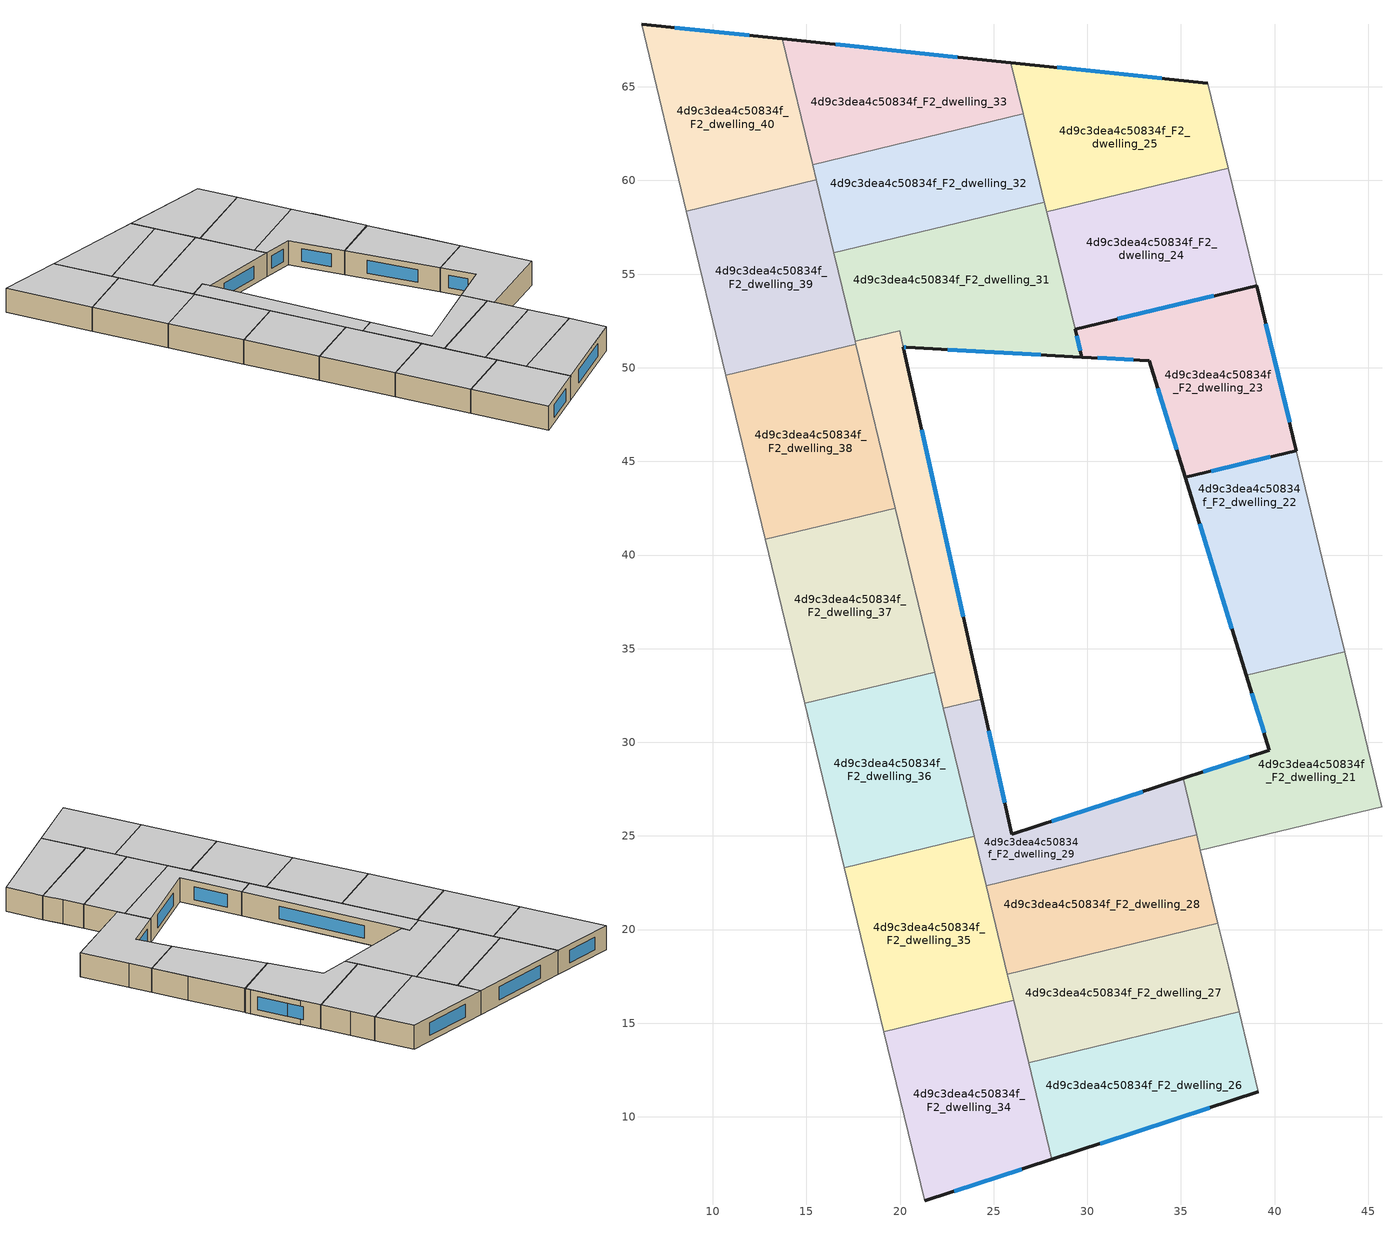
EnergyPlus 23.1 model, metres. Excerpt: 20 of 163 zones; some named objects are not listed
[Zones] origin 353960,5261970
4d9c3dea4c50834f_F2_dwelling_21
 floor to 4d9c3dea4c50834f_F1_dwelling_21 (EU_floor_Construction): 43.75,34.83 45.73,26.57 36.03,24.23 35.11,28.07 39.72,29.57 38.49,33.57 z6
 wall outside (EU_wall_Construction): 38.49,33.57 39.72,29.57 35.11,28.07 z6:9
 wall to 4d9c3dea4c50834f_F2_dwelling_22 (EU_wall_Construction): 43.75,34.83 38.49,33.57 z6:9
 wall to 4d9c3dea4c50834f_F2_dwelling_13 (EU_wall_Construction): 45.73,26.57 44.39,32.14 z6:9
 wall to 4d9c3dea4c50834f_F2_dwelling_20 (EU_wall_Construction): 36.03,24.23 45.73,26.57 z6:9
 wall to 4d9c3dea4c50834f_F2_dwelling_29 (EU_wall_Construction): 35.11,28.07 35.84,25.05 z6:9
 wall to 4d9c3dea4c50834f_F2_dwelling_14 (EU_wall_Construction): 44.39,32.14 43.75,34.83 z6:9
 wall to 4d9c3dea4c50834f_F2_dwelling_28 (EU_wall_Construction): 35.84,25.05 36.03,24.23 z6:9
 window (EU_Window_Construction): 38.64,29.22 36.2,28.42 / 38.78,32.63 39.44,30.51 z6.7:8.3
 ceiling to 4d9c3dea4c50834f_F3_dwelling_20 (EU_floor_Construction): 45.73,26.57 43.75,34.83 38.49,33.57 39.72,29.57 35.11,28.07 36.03,24.23 z9
4d9c3dea4c50834f_F2_dwelling_22
 floor to 4d9c3dea4c50834f_F1_dwelling_22 (EU_floor_Construction): 41.16,45.58 43.75,34.83 38.49,33.57 35.22,44.15 z6
 wall outside (EU_wall_Construction): 41.16,45.58 35.22,44.15 38.49,33.57 z6:9
 wall to 4d9c3dea4c50834f_F2_dwelling_14 (EU_wall_Construction): 43.75,34.83 42.74,39 z6:9
 wall to 4d9c3dea4c50834f_F2_dwelling_15 (EU_wall_Construction): 42.74,39 41.16,45.58 z6:9
 window (EU_Window_Construction): 35.99,41.66 37.72,36.05 / 39.77,45.24 36.62,44.48 z6.7:8.3
 ceiling to 4d9c3dea4c50834f_F3_dwelling_21 (EU_floor_Construction): 43.75,34.83 41.16,45.58 35.22,44.15 38.49,33.57 z9
4d9c3dea4c50834f_F2_dwelling_23
 floor to 4d9c3dea4c50834f_F1_dwelling_23 (EU_floor_Construction): 39.04,54.39 41.14,45.67 39.61,52.03 41.16,45.58 35.22,44.15 33.3,50.37 29.7,50.57 29.34,52.06 z6
 wall outside (EU_wall_Construction): 41.14,45.67 39.04,54.39 29.34,52.06 29.7,50.57 33.3,50.37 35.22,44.15 41.16,45.58 39.61,52.03 z6:9
 wall to 4d9c3dea4c50834f_F2_dwelling_15 (EU_wall_Construction): 41.14,45.67 41,46.26 z6:9
 wall to 4d9c3dea4c50834f_F2_dwelling_18 (EU_wall_Construction): 41,46.26 39.61,52.03 z6:9
 window (EU_Window_Construction): 36.62,44.48 39.77,45.24 / 40.8,47.09 39.97,50.52 / 40.64,47.72 39.53,52.34 / 36.76,53.84 31.62,52.61 / 29.42,51.71 29.61,50.92 / 30.54,50.52 32.46,50.42 / 33.75,48.91 34.77,45.61 z6.7:8.3
 ceiling to 4d9c3dea4c50834f_F3_dwelling_22 (EU_floor_Construction): 41.14,45.67 39.04,54.39 29.34,52.06 29.7,50.57 33.3,50.37 35.19,44.25 z9
 ceiling to 4d9c3dea4c50834f_F3_dwelling_21 (EU_floor_Construction): 41.16,45.58 41.14,45.67 35.19,44.25 35.22,44.15 z9
4d9c3dea4c50834f_F2_dwelling_24
 floor to 4d9c3dea4c50834f_F1_dwelling_24 (EU_floor_Construction): 37.53,60.65 39.04,54.39 29.34,52.06 27.83,58.32 z6
 wall outside (EU_wall_Construction): 29.34,52.06 39.04,54.39 z6:9
 wall to 4d9c3dea4c50834f_F2_dwelling_25 (EU_wall_Construction): 37.53,60.65 27.83,58.32 z6:9
 wall to 4d9c3dea4c50834f_F2_dwelling_17 (EU_wall_Construction): 39.04,54.39 38.22,57.8 z6:9
 wall to 4d9c3dea4c50834f_F2_dwelling_31 (EU_wall_Construction): 27.83,58.32 29.34,52.06 z6:9
 wall to 4d9c3dea4c50834f_F2_dwelling_18 (EU_wall_Construction): 38.22,57.8 37.53,60.65 z6:9
 window (EU_Window_Construction): 31.62,52.61 36.76,53.84 z6.7:8.3
 ceiling to 4d9c3dea4c50834f_F3_dwelling_23 (EU_floor_Construction): 39.04,54.39 37.53,60.65 27.83,58.32 29.34,52.06 z9
4d9c3dea4c50834f_F2_dwelling_25
 floor to 4d9c3dea4c50834f_F1_dwelling_25 (EU_floor_Construction): 36.44,65.2 37.53,60.65 27.83,58.32 25.92,66.29 z6
 wall outside (EU_wall_Construction): 36.44,65.2 25.92,66.29 z6:9
 wall to 4d9c3dea4c50834f_F2_dwelling_18 (EU_wall_Construction): 37.53,60.65 36.44,65.2 z6:9
 wall to 4d9c3dea4c50834f_F2_dwelling_32 (EU_wall_Construction): 26.57,63.56 27.71,58.83 z6:9
 wall to 4d9c3dea4c50834f_F2_dwelling_33 (EU_wall_Construction): 25.92,66.29 26.57,63.56 z6:9
 wall to 4d9c3dea4c50834f_F2_dwelling_31 (EU_wall_Construction): 27.71,58.83 27.83,58.32 z6:9
 window (EU_Window_Construction): 33.97,65.46 28.39,66.04 z6.7:8.3
 ceiling to 4d9c3dea4c50834f_F3_dwelling_24 (EU_floor_Construction): 37.53,60.65 36.44,65.2 25.92,66.29 27.83,58.32 z9
4d9c3dea4c50834f_F2_dwelling_26
 floor to 4d9c3dea4c50834f_F1_dwelling_26 (EU_floor_Construction): 38.11,15.61 39.14,11.33 28.11,7.73 26.86,12.9 z6
 wall outside (EU_wall_Construction): 28.11,7.73 39.14,11.33 z6:9
 wall to 4d9c3dea4c50834f_F2_dwelling_27 (EU_wall_Construction): 38.11,15.61 26.86,12.9 z6:9
 wall to 4d9c3dea4c50834f_F2_dwelling_19 (EU_wall_Construction): 39.14,11.33 38.11,15.61 z6:9
 wall to 4d9c3dea4c50834f_F2_dwelling_34 (EU_wall_Construction): 26.86,12.9 28.11,7.73 z6:9
 window (EU_Window_Construction): 30.7,8.57 36.55,10.48 z6.7:8.3
 ceiling to 4d9c3dea4c50834f_F3_dwelling_25 (EU_floor_Construction): 39.14,11.33 38.11,15.61 26.86,12.9 28.11,7.73 z9
4d9c3dea4c50834f_F2_dwelling_27
 floor to 4d9c3dea4c50834f_F1_dwelling_27 (EU_floor_Construction): 36.97,20.33 38.11,15.61 26.86,12.9 25.72,17.62 z6
 wall to 4d9c3dea4c50834f_F2_dwelling_28 (EU_wall_Construction): 36.97,20.33 25.72,17.62 z6:9
 wall to 4d9c3dea4c50834f_F2_dwelling_35 (EU_wall_Construction): 25.72,17.62 26.06,16.22 z6:9
 wall to 4d9c3dea4c50834f_F2_dwelling_19 (EU_wall_Construction): 38.11,15.61 37.54,17.97 z6:9
 wall to 4d9c3dea4c50834f_F2_dwelling_34 (EU_wall_Construction): 26.06,16.22 26.86,12.9 z6:9
 wall to 4d9c3dea4c50834f_F2_dwelling_20 (EU_wall_Construction): 37.54,17.97 36.97,20.33 z6:9
 ceiling to 4d9c3dea4c50834f_F3_dwelling_26 (EU_floor_Construction): 38.11,15.61 36.97,20.33 25.72,17.62 26.86,12.9 z9
4d9c3dea4c50834f_F2_dwelling_28
 floor to 4d9c3dea4c50834f_F1_dwelling_28 (EU_floor_Construction): 35.84,25.05 36.97,20.33 25.72,17.62 24.59,22.35 z6
 wall to 4d9c3dea4c50834f_F2_dwelling_29 (EU_wall_Construction): 35.84,25.05 24.59,22.35 z6:9
 wall to 4d9c3dea4c50834f_F2_dwelling_20 (EU_wall_Construction): 36.97,20.33 36.03,24.23 z6:9
 wall to 4d9c3dea4c50834f_F2_dwelling_35 (EU_wall_Construction): 24.59,22.35 25.72,17.62 z6:9
 ceiling to 4d9c3dea4c50834f_F3_dwelling_27 (EU_floor_Construction): 36.97,20.33 35.84,25.05 24.59,22.35 25.72,17.62 z9
4d9c3dea4c50834f_F2_dwelling_29
 floor to 4d9c3dea4c50834f_F1_dwelling_29 (EU_floor_Construction): 35.11,28.07 35.84,25.05 24.59,22.35 22.31,31.81 24.35,32.3 25.96,25.09 z6
 wall outside (EU_wall_Construction): 35.11,28.07 25.96,25.09 24.35,32.3 z6:9
 wall to 4d9c3dea4c50834f_F2_dwelling_30 (EU_wall_Construction): 24.35,32.3 22.31,31.81 z6:9
 wall to 4d9c3dea4c50834f_F2_dwelling_36 (EU_wall_Construction): 22.31,31.81 23.96,24.98 z6:9
 wall to 4d9c3dea4c50834f_F2_dwelling_35 (EU_wall_Construction): 23.96,24.98 24.59,22.35 z6:9
 window (EU_Window_Construction): 25.58,26.78 24.73,30.61 / 32.96,27.37 28.11,25.79 z6.7:8.3
 ceiling to 4d9c3dea4c50834f_F3_dwelling_28 (EU_floor_Construction): 35.84,25.05 35.11,28.07 25.96,25.09 24.35,32.3 22.31,31.81 24.59,22.35 z9
4d9c3dea4c50834f_F2_dwelling_30
 floor to 4d9c3dea4c50834f_F1_dwelling_30 (EU_floor_Construction): 19.98,51.98 24.35,32.3 22.31,31.81 17.6,51.41 18.15,51.54 18.19,51.55 z6
 wall outside (EU_wall_Construction): 24.35,32.3 20.18,51.09 z6:9
 wall to 4d9c3dea4c50834f_F2_dwelling_31 (EU_wall_Construction): 20.18,51.1 19.98,51.98 18.19,51.55 18.15,51.54 17.6,51.41 z6:9
 wall to 4d9c3dea4c50834f_F2_dwelling_38 (EU_wall_Construction): 17.63,51.27 19.74,42.5 z6:9
 wall to 4d9c3dea4c50834f_F2_dwelling_37 (EU_wall_Construction): 19.74,42.5 21.85,33.74 z6:9
 wall to 4d9c3dea4c50834f_F2_dwelling_39 (EU_wall_Construction): 17.6,51.41 17.63,51.27 z6:9
 wall to 4d9c3dea4c50834f_F2_dwelling_36 (EU_wall_Construction): 21.85,33.74 22.31,31.81 z6:9
 window (EU_Window_Construction): 23.37,36.72 21.16,46.68 z6.7:8.3
 ceiling to 4d9c3dea4c50834f_F3_dwelling_29 (EU_floor_Construction): 24.35,32.3 19.98,51.98 18.19,51.55 18.15,51.54 17.6,51.41 22.31,31.81 z9
4d9c3dea4c50834f_F2_dwelling_31
 floor to 4d9c3dea4c50834f_F1_dwelling_31 (EU_floor_Construction): 27.71,58.83 29.7,50.57 20.33,51.09 20.18,51.1 19.98,51.98 17.6,51.41 16.46,56.13 z6
 wall outside (EU_wall_Construction): 20.18,51.1 20.33,51.09 29.7,50.57 29.34,52.06 z6:9
 wall to 4d9c3dea4c50834f_F2_dwelling_32 (EU_wall_Construction): 27.71,58.83 16.46,56.13 z6:9
 wall to 4d9c3dea4c50834f_F2_dwelling_39 (EU_wall_Construction): 16.46,56.13 17.6,51.41 z6:9
 window (EU_Window_Construction): 22.53,50.97 27.5,50.69 / 20.21,51.1 20.3,51.09 / 29.61,50.92 29.42,51.71 z6.7:8.3
 ceiling to 4d9c3dea4c50834f_F3_dwelling_30 (EU_floor_Construction): 29.7,50.57 27.71,58.83 16.46,56.13 17.6,51.41 19.98,51.98 20.18,51.1 20.33,51.09 z9
4d9c3dea4c50834f_F2_dwelling_32
 floor to 4d9c3dea4c50834f_F1_dwelling_32 (EU_floor_Construction): 26.57,63.56 27.71,58.83 16.46,56.13 15.33,60.85 z6
 wall to 4d9c3dea4c50834f_F2_dwelling_33 (EU_wall_Construction): 26.57,63.56 15.33,60.85 z6:9
 wall to 4d9c3dea4c50834f_F2_dwelling_40 (EU_wall_Construction): 15.33,60.85 15.52,60.03 z6:9
 wall to 4d9c3dea4c50834f_F2_dwelling_39 (EU_wall_Construction): 15.52,60.03 16.46,56.13 z6:9
 ceiling to 4d9c3dea4c50834f_F3_dwelling_31 (EU_floor_Construction): 27.71,58.83 26.57,63.56 15.33,60.85 16.46,56.13 z9
4d9c3dea4c50834f_F2_dwelling_33
 floor to 4d9c3dea4c50834f_F1_dwelling_33 (EU_floor_Construction): 25.92,66.29 26.57,63.56 15.33,60.85 13.71,67.57 z6
 wall outside (EU_wall_Construction): 25.92,66.29 13.71,67.57 z6:9
 wall to 4d9c3dea4c50834f_F2_dwelling_40 (EU_wall_Construction): 13.71,67.57 15.32,60.85 z6:9
 window (EU_Window_Construction): 23.05,66.59 16.58,67.27 z6.7:8.3
 ceiling to 4d9c3dea4c50834f_F3_dwelling_32 (EU_floor_Construction): 26.57,63.56 25.92,66.29 13.71,67.57 15.33,60.85 z9
4d9c3dea4c50834f_F2_dwelling_34
 floor to 4d9c3dea4c50834f_F1_dwelling_34 (EU_floor_Construction): 26.06,16.22 28.11,7.73 21.31,5.51 19.13,14.55 z6
 wall outside (EU_wall_Construction): 21.31,5.51 28.11,7.73 z6:9
 wall adiabatic (EU_wall_Construction): 19.13,14.55 21.31,5.51 z6:9
 wall to 4d9c3dea4c50834f_F2_dwelling_35 (EU_wall_Construction): 26.06,16.22 19.13,14.55 z6:9
 window (EU_Window_Construction): 22.9,6.03 26.51,7.21 z6.7:8.3
 ceiling to 4d9c3dea4c50834f_F3_dwelling_33 (EU_floor_Construction): 28.11,7.73 26.06,16.22 19.13,14.55 21.31,5.51 z9
4d9c3dea4c50834f_F2_dwelling_35
 floor to 4d9c3dea4c50834f_F1_dwelling_35 (EU_floor_Construction): 23.96,24.98 26.06,16.22 19.13,14.55 17.03,23.31 z6
 wall adiabatic (EU_wall_Construction): 17.03,23.31 19.13,14.55 z6:9
 wall to 4d9c3dea4c50834f_F2_dwelling_36 (EU_wall_Construction): 23.96,24.98 17.03,23.31 z6:9
 ceiling to 4d9c3dea4c50834f_F3_dwelling_34 (EU_floor_Construction): 26.06,16.22 23.96,24.98 17.03,23.31 19.13,14.55 z9
4d9c3dea4c50834f_F2_dwelling_36
 floor to 4d9c3dea4c50834f_F1_dwelling_36 (EU_floor_Construction): 21.85,33.74 23.96,24.98 17.03,23.31 14.92,32.07 z6
 wall adiabatic (EU_wall_Construction): 14.92,32.07 17.03,23.31 z6:9
 wall to 4d9c3dea4c50834f_F2_dwelling_37 (EU_wall_Construction): 21.85,33.74 14.92,32.07 z6:9
 ceiling to 4d9c3dea4c50834f_F3_dwelling_35 (EU_floor_Construction): 23.96,24.98 21.85,33.74 14.92,32.07 17.03,23.31 z9
4d9c3dea4c50834f_F2_dwelling_37
 floor to 4d9c3dea4c50834f_F1_dwelling_37 (EU_floor_Construction): 19.74,42.5 21.85,33.74 14.92,32.07 12.81,40.84 z6
 wall adiabatic (EU_wall_Construction): 12.81,40.84 14.92,32.07 z6:9
 wall to 4d9c3dea4c50834f_F2_dwelling_38 (EU_wall_Construction): 19.74,42.5 12.81,40.84 z6:9
 ceiling to 4d9c3dea4c50834f_F3_dwelling_36 (EU_floor_Construction): 21.85,33.74 19.74,42.5 12.81,40.84 14.92,32.07 z9
4d9c3dea4c50834f_F2_dwelling_38
 floor to 4d9c3dea4c50834f_F1_dwelling_38 (EU_floor_Construction): 17.63,51.27 19.74,42.5 12.81,40.84 10.7,49.6 z6
 wall adiabatic (EU_wall_Construction): 10.7,49.6 12.81,40.84 z6:9
 wall to 4d9c3dea4c50834f_F2_dwelling_39 (EU_wall_Construction): 17.63,51.27 10.7,49.6 z6:9
 ceiling to 4d9c3dea4c50834f_F3_dwelling_37 (EU_floor_Construction): 19.74,42.5 17.63,51.27 10.7,49.6 12.81,40.84 z9
4d9c3dea4c50834f_F2_dwelling_39
 floor to 4d9c3dea4c50834f_F1_dwelling_39 (EU_floor_Construction): 15.52,60.03 17.63,51.27 10.7,49.6 8.59,58.36 z6
 wall adiabatic (EU_wall_Construction): 8.59,58.36 10.7,49.6 z6:9
 wall to 4d9c3dea4c50834f_F2_dwelling_40 (EU_wall_Construction): 15.52,60.03 8.59,58.36 z6:9
 ceiling to 4d9c3dea4c50834f_F3_dwelling_38 (EU_floor_Construction): 17.63,51.27 15.52,60.03 8.59,58.36 10.7,49.6 z9
4d9c3dea4c50834f_F2_dwelling_40
 floor to 4d9c3dea4c50834f_F1_dwelling_40 (EU_floor_Construction): 13.71,67.57 15.52,60.03 8.59,58.36 6.19,68.35 z6
 wall outside (EU_wall_Construction): 13.71,67.57 6.19,68.35 z6:9
 wall adiabatic (EU_wall_Construction): 6.19,68.35 8.59,58.36 z6:9
 window (EU_Window_Construction): 11.94,67.75 7.96,68.17 z6.7:8.3
 ceiling to 4d9c3dea4c50834f_F3_dwelling_39 (EU_floor_Construction): 15.52,60.03 13.71,67.57 6.19,68.35 8.59,58.36 z9
[Building]
EU S2 Campaign: North Axis=0; Terrain=City; Solar Distribution=FullExterior
[Site:Location]
Budapest.Ferenc.Liszt.Intl.AP: Latitude=47.437; Longitude=19.256; Time Zone=1; Elevation=185
[SizingPeriod:WeatherFileDays]
AnnualSizingPeriod: Begin Month=1; Begin Day of Month=1; End Month=12; End Day of Month=31; Day of Week for Start Day=Monday; Use Weather File Daylight Saving Period=No; Use Weather File Rain and Snow Indicators=No
[MATERIAL]
EU_InternalMass_Material: Roughness=MediumRough; Thickness=0.1; Conductivity=1; Density=1800; Specific Heat=900; Thermal Absorptance=0.9; Solar Absorptance=0.7; Visible Absorptance=0.7
[MATERIAL:NOMASS] Roughness=MediumRough; Thermal Absorptance=0.9; Solar Absorptance=0.7; Visible Absorptance=0.7
Name | Thermal Resistance
EU_wall_NoMass | 0.832559
EU_floor_NoMass | 0.872794
[WINDOWMATERIAL:SIMPLEGLAZINGSYSTEM]
EU_Window_SimpleGlazing: UFactor=2.79869; Solar Heat Gain Coefficient=0.75; Visible Transmittance=0.75
[CONSTRUCTION]
EU_wall_Construction: EU_wall_NoMass
EU_floor_Construction: EU_floor_NoMass
EU_Window_Construction: EU_Window_SimpleGlazing
EU_InternalMass_Construction: EU_InternalMass_Material
[ZONE] Type=1; Multiplier=1; Ceiling Height=autocalculate; Floor Area=autocalculate; Part of Total Floor Area=Yes
Name | Volume
4d9c3dea4c50834f_F2_dwelling_21 | 192.715
4d9c3dea4c50834f_F2_dwelling_22 | 190.878
4d9c3dea4c50834f_F2_dwelling_23 | 194.544
4d9c3dea4c50834f_F2_dwelling_24 | 192.744
4d9c3dea4c50834f_F2_dwelling_25 | 192.708
4d9c3dea4c50834f_F2_dwelling_26 | 168.618
4d9c3dea4c50834f_F2_dwelling_27; 4d9c3dea4c50834f_F2_dwelling_32 | 168.658
4d9c3dea4c50834f_F2_dwelling_28 | 168.64
4d9c3dea4c50834f_F2_dwelling_29 | 137.443
4d9c3dea4c50834f_F2_dwelling_30 | 137.574
4d9c3dea4c50834f_F2_dwelling_31 | 230.874
4d9c3dea4c50834f_F2_dwelling_33 | 168.631
4d9c3dea4c50834f_F2_dwelling_34 | 192.722
4d9c3dea4c50834f_F2_dwelling_35 | 192.717
4d9c3dea4c50834f_F2_dwelling_36; 4d9c3dea4c50834f_F2_dwelling_38 | 192.724
4d9c3dea4c50834f_F2_dwelling_37 | 192.704
4d9c3dea4c50834f_F2_dwelling_39 | 192.705
4d9c3dea4c50834f_F2_dwelling_40 | 192.721
[INTERNALMASS] Construction=EU_InternalMass_Construction
Name | Zone or ZoneList | Surface Area
4d9c3dea4c50834f_F2_dwelling_21_EU_InternalMass | 4d9c3dea4c50834f_F2_dwelling_21 | 64.2383
4d9c3dea4c50834f_F2_dwelling_22_EU_InternalMass | 4d9c3dea4c50834f_F2_dwelling_22 | 63.629
4d9c3dea4c50834f_F2_dwelling_23_EU_InternalMass | 4d9c3dea4c50834f_F2_dwelling_23 | 64.8459
4d9c3dea4c50834f_F2_dwelling_24_EU_InternalMass | 4d9c3dea4c50834f_F2_dwelling_24 | 64.2447
4d9c3dea4c50834f_F2_dwelling_25_EU_InternalMass | 4d9c3dea4c50834f_F2_dwelling_25 | 64.2362
4d9c3dea4c50834f_F2_dwelling_26_EU_InternalMass | 4d9c3dea4c50834f_F2_dwelling_26 | 56.2061
4d9c3dea4c50834f_F2_dwelling_27_EU_InternalMass | 4d9c3dea4c50834f_F2_dwelling_27 | 56.2195
4d9c3dea4c50834f_F2_dwelling_28_EU_InternalMass | 4d9c3dea4c50834f_F2_dwelling_28 | 56.2161
4d9c3dea4c50834f_F2_dwelling_29_EU_InternalMass | 4d9c3dea4c50834f_F2_dwelling_29 | 45.8145
4d9c3dea4c50834f_F2_dwelling_30_EU_InternalMass | 4d9c3dea4c50834f_F2_dwelling_30 | 45.8568
4d9c3dea4c50834f_F2_dwelling_31_EU_InternalMass | 4d9c3dea4c50834f_F2_dwelling_31 | 76.9586
4d9c3dea4c50834f_F2_dwelling_32_EU_InternalMass | 4d9c3dea4c50834f_F2_dwelling_32 | 56.2195
4d9c3dea4c50834f_F2_dwelling_33_EU_InternalMass | 4d9c3dea4c50834f_F2_dwelling_33 | 56.2103
4d9c3dea4c50834f_F2_dwelling_34_EU_InternalMass | 4d9c3dea4c50834f_F2_dwelling_34 | 64.2406
4d9c3dea4c50834f_F2_dwelling_35_EU_InternalMass | 4d9c3dea4c50834f_F2_dwelling_35 | 64.2392
4d9c3dea4c50834f_F2_dwelling_36_EU_InternalMass | 4d9c3dea4c50834f_F2_dwelling_36 | 64.2416
4d9c3dea4c50834f_F2_dwelling_37_EU_InternalMass | 4d9c3dea4c50834f_F2_dwelling_37 | 64.2347
4d9c3dea4c50834f_F2_dwelling_38_EU_InternalMass | 4d9c3dea4c50834f_F2_dwelling_38 | 64.2416
4d9c3dea4c50834f_F2_dwelling_39_EU_InternalMass | 4d9c3dea4c50834f_F2_dwelling_39 | 64.2347
4d9c3dea4c50834f_F2_dwelling_40_EU_InternalMass | 4d9c3dea4c50834f_F2_dwelling_40 | 64.2403
[OTHEREQUIPMENT] Fuel Type=Electricity; Design Level Calculation Method=Watts/Area; Power per Zone Floor Area=1; Fraction Latent=0; Fraction Radiant=0; Fraction Lost=0; Carbon Dioxide Generation Rate=0; EndUse Subcategory=EU_Step8_InternalGains
Name | Zone or ZoneList or Space or SpaceList | Schedule
EU_Step8_InternalGain_4d9c3dea4c50834f_F2_dwelling_21_f000 | 4d9c3dea4c50834f_F2_dwelling_21 | EU_Step8_GainSchedule_4d9c3dea4c50834f_F2_dwelling_21_f000
EU_Step8_InternalGain_4d9c3dea4c50834f_F2_dwelling_22_f000 | 4d9c3dea4c50834f_F2_dwelling_22 | EU_Step8_GainSchedule_4d9c3dea4c50834f_F2_dwelling_22_f000
EU_Step8_InternalGain_4d9c3dea4c50834f_F2_dwelling_23_f000 | 4d9c3dea4c50834f_F2_dwelling_23 | EU_Step8_GainSchedule_4d9c3dea4c50834f_F2_dwelling_23_f000
EU_Step8_InternalGain_4d9c3dea4c50834f_F2_dwelling_24_f000 | 4d9c3dea4c50834f_F2_dwelling_24 | EU_Step8_GainSchedule_4d9c3dea4c50834f_F2_dwelling_24_f000
EU_Step8_InternalGain_4d9c3dea4c50834f_F2_dwelling_25_f000 | 4d9c3dea4c50834f_F2_dwelling_25 | EU_Step8_GainSchedule_4d9c3dea4c50834f_F2_dwelling_25_f000
EU_Step8_InternalGain_4d9c3dea4c50834f_F2_dwelling_26_f000 | 4d9c3dea4c50834f_F2_dwelling_26 | EU_Step8_GainSchedule_4d9c3dea4c50834f_F2_dwelling_26_f000
EU_Step8_InternalGain_4d9c3dea4c50834f_F2_dwelling_27_f000 | 4d9c3dea4c50834f_F2_dwelling_27 | EU_Step8_GainSchedule_4d9c3dea4c50834f_F2_dwelling_27_f000
EU_Step8_InternalGain_4d9c3dea4c50834f_F2_dwelling_28_f000 | 4d9c3dea4c50834f_F2_dwelling_28 | EU_Step8_GainSchedule_4d9c3dea4c50834f_F2_dwelling_28_f000
EU_Step8_InternalGain_4d9c3dea4c50834f_F2_dwelling_29_f000 | 4d9c3dea4c50834f_F2_dwelling_29 | EU_Step8_GainSchedule_4d9c3dea4c50834f_F2_dwelling_29_f000
EU_Step8_InternalGain_4d9c3dea4c50834f_F2_dwelling_30_f000 | 4d9c3dea4c50834f_F2_dwelling_30 | EU_Step8_GainSchedule_4d9c3dea4c50834f_F2_dwelling_30_f000
EU_Step8_InternalGain_4d9c3dea4c50834f_F2_dwelling_31_f000 | 4d9c3dea4c50834f_F2_dwelling_31 | EU_Step8_GainSchedule_4d9c3dea4c50834f_F2_dwelling_31_f000
EU_Step8_InternalGain_4d9c3dea4c50834f_F2_dwelling_32_f000 | 4d9c3dea4c50834f_F2_dwelling_32 | EU_Step8_GainSchedule_4d9c3dea4c50834f_F2_dwelling_32_f000
EU_Step8_InternalGain_4d9c3dea4c50834f_F2_dwelling_33_f000 | 4d9c3dea4c50834f_F2_dwelling_33 | EU_Step8_GainSchedule_4d9c3dea4c50834f_F2_dwelling_33_f000
EU_Step8_InternalGain_4d9c3dea4c50834f_F2_dwelling_34_f000 | 4d9c3dea4c50834f_F2_dwelling_34 | EU_Step8_GainSchedule_4d9c3dea4c50834f_F2_dwelling_34_f000
EU_Step8_InternalGain_4d9c3dea4c50834f_F2_dwelling_35_f000 | 4d9c3dea4c50834f_F2_dwelling_35 | EU_Step8_GainSchedule_4d9c3dea4c50834f_F2_dwelling_35_f000
EU_Step8_InternalGain_4d9c3dea4c50834f_F2_dwelling_36_f000 | 4d9c3dea4c50834f_F2_dwelling_36 | EU_Step8_GainSchedule_4d9c3dea4c50834f_F2_dwelling_36_f000
EU_Step8_InternalGain_4d9c3dea4c50834f_F2_dwelling_37_f000 | 4d9c3dea4c50834f_F2_dwelling_37 | EU_Step8_GainSchedule_4d9c3dea4c50834f_F2_dwelling_37_f000
EU_Step8_InternalGain_4d9c3dea4c50834f_F2_dwelling_38_f000 | 4d9c3dea4c50834f_F2_dwelling_38 | EU_Step8_GainSchedule_4d9c3dea4c50834f_F2_dwelling_38_f000
EU_Step8_InternalGain_4d9c3dea4c50834f_F2_dwelling_39_f000 | 4d9c3dea4c50834f_F2_dwelling_39 | EU_Step8_GainSchedule_4d9c3dea4c50834f_F2_dwelling_39_f000
EU_Step8_InternalGain_4d9c3dea4c50834f_F2_dwelling_40_f000 | 4d9c3dea4c50834f_F2_dwelling_40 | EU_Step8_GainSchedule_4d9c3dea4c50834f_F2_dwelling_40_f000
[ZONEVENTILATION:DESIGNFLOWRATE] Schedule=EU_AlwaysOn; Design Flow Rate Calculation Method=AirChanges/Hour; Air Changes per Hour=0.475469; Ventilation Type=Natural; Fan Pressure Rise=0; Fan Total Efficiency=1; Constant Term Coefficient=1; Temperature Term Coefficient=0; Velocity Term Coefficient=0; Velocity Squared Term Coefficient=0; Minimum Indoor Temperature=-100; Maximum Indoor Temperature=100; Delta Temperature=-100; Minimum Outdoor Temperature=-100; Maximum Outdoor Temperature=100; Maximum Wind Speed=40
Name | Zone or ZoneList or Space or SpaceList
EU_ConstantAir_4d9c3dea4c50834f_F2_dwelling_21 | 4d9c3dea4c50834f_F2_dwelling_21
EU_ConstantAir_4d9c3dea4c50834f_F2_dwelling_22 | 4d9c3dea4c50834f_F2_dwelling_22
EU_ConstantAir_4d9c3dea4c50834f_F2_dwelling_23 | 4d9c3dea4c50834f_F2_dwelling_23
EU_ConstantAir_4d9c3dea4c50834f_F2_dwelling_24 | 4d9c3dea4c50834f_F2_dwelling_24
EU_ConstantAir_4d9c3dea4c50834f_F2_dwelling_25 | 4d9c3dea4c50834f_F2_dwelling_25
EU_ConstantAir_4d9c3dea4c50834f_F2_dwelling_26 | 4d9c3dea4c50834f_F2_dwelling_26
EU_ConstantAir_4d9c3dea4c50834f_F2_dwelling_27 | 4d9c3dea4c50834f_F2_dwelling_27
EU_ConstantAir_4d9c3dea4c50834f_F2_dwelling_28 | 4d9c3dea4c50834f_F2_dwelling_28
EU_ConstantAir_4d9c3dea4c50834f_F2_dwelling_29 | 4d9c3dea4c50834f_F2_dwelling_29
EU_ConstantAir_4d9c3dea4c50834f_F2_dwelling_30 | 4d9c3dea4c50834f_F2_dwelling_30
EU_ConstantAir_4d9c3dea4c50834f_F2_dwelling_31 | 4d9c3dea4c50834f_F2_dwelling_31
EU_ConstantAir_4d9c3dea4c50834f_F2_dwelling_32 | 4d9c3dea4c50834f_F2_dwelling_32
EU_ConstantAir_4d9c3dea4c50834f_F2_dwelling_33 | 4d9c3dea4c50834f_F2_dwelling_33
EU_ConstantAir_4d9c3dea4c50834f_F2_dwelling_34 | 4d9c3dea4c50834f_F2_dwelling_34
EU_ConstantAir_4d9c3dea4c50834f_F2_dwelling_35 | 4d9c3dea4c50834f_F2_dwelling_35
EU_ConstantAir_4d9c3dea4c50834f_F2_dwelling_36 | 4d9c3dea4c50834f_F2_dwelling_36
EU_ConstantAir_4d9c3dea4c50834f_F2_dwelling_37 | 4d9c3dea4c50834f_F2_dwelling_37
EU_ConstantAir_4d9c3dea4c50834f_F2_dwelling_38 | 4d9c3dea4c50834f_F2_dwelling_38
EU_ConstantAir_4d9c3dea4c50834f_F2_dwelling_39 | 4d9c3dea4c50834f_F2_dwelling_39
EU_ConstantAir_4d9c3dea4c50834f_F2_dwelling_40 | 4d9c3dea4c50834f_F2_dwelling_40
[HVACTEMPLATE:ZONE:IDEALLOADSAIRSYSTEM] System Availability Schedule=EU_AlwaysOn; Maximum Heating Supply Air Temperature=50; Minimum Cooling Supply Air Temperature=13; Maximum Heating Supply Air Humidity Ratio=0.0156; Minimum Cooling Supply Air Humidity Ratio=0.0077; Heating Limit=NoLimit; Cooling Limit=NoLimit; Heating Availability Schedule=EU_AlwaysOn; Cooling Availability Schedule=EU_CoolingOff; Dehumidification Control Type=ConstantSensibleHeatRatio; Cooling Sensible Heat Ratio=0.7; Dehumidification Setpoint=60; Humidification Control Type=None; Humidification Setpoint=30; Outdoor Air Method=None; Outdoor Air Flow Rate per Person=0.00944; Outdoor Air Flow Rate per Zone Floor Area=0; Outdoor Air Flow Rate per Zone=0; Demand Controlled Ventilation Type=None; Outdoor Air Economizer Type=NoEconomizer; Heat Recovery Type=None; Sensible Heat Recovery Effectiveness=0.7; Latent Heat Recovery Effectiveness=0.65
Name | Template Thermostat
4d9c3dea4c50834f_F2_dwelling_21 | EU_HeatOnly_4d9c3dea4c50834f_F2_dwelling_21
4d9c3dea4c50834f_F2_dwelling_22 | EU_HeatOnly_4d9c3dea4c50834f_F2_dwelling_22
4d9c3dea4c50834f_F2_dwelling_23 | EU_HeatOnly_4d9c3dea4c50834f_F2_dwelling_23
4d9c3dea4c50834f_F2_dwelling_24 | EU_HeatOnly_4d9c3dea4c50834f_F2_dwelling_24
4d9c3dea4c50834f_F2_dwelling_25 | EU_HeatOnly_4d9c3dea4c50834f_F2_dwelling_25
4d9c3dea4c50834f_F2_dwelling_26 | EU_HeatOnly_4d9c3dea4c50834f_F2_dwelling_26
4d9c3dea4c50834f_F2_dwelling_27 | EU_HeatOnly_4d9c3dea4c50834f_F2_dwelling_27
4d9c3dea4c50834f_F2_dwelling_28 | EU_HeatOnly_4d9c3dea4c50834f_F2_dwelling_28
4d9c3dea4c50834f_F2_dwelling_29 | EU_HeatOnly_4d9c3dea4c50834f_F2_dwelling_29
4d9c3dea4c50834f_F2_dwelling_30 | EU_HeatOnly_4d9c3dea4c50834f_F2_dwelling_30
4d9c3dea4c50834f_F2_dwelling_31 | EU_HeatOnly_4d9c3dea4c50834f_F2_dwelling_31
4d9c3dea4c50834f_F2_dwelling_32 | EU_HeatOnly_4d9c3dea4c50834f_F2_dwelling_32
4d9c3dea4c50834f_F2_dwelling_33 | EU_HeatOnly_4d9c3dea4c50834f_F2_dwelling_33
4d9c3dea4c50834f_F2_dwelling_34 | EU_HeatOnly_4d9c3dea4c50834f_F2_dwelling_34
4d9c3dea4c50834f_F2_dwelling_35 | EU_HeatOnly_4d9c3dea4c50834f_F2_dwelling_35
4d9c3dea4c50834f_F2_dwelling_36 | EU_HeatOnly_4d9c3dea4c50834f_F2_dwelling_36
4d9c3dea4c50834f_F2_dwelling_37 | EU_HeatOnly_4d9c3dea4c50834f_F2_dwelling_37
4d9c3dea4c50834f_F2_dwelling_38 | EU_HeatOnly_4d9c3dea4c50834f_F2_dwelling_38
4d9c3dea4c50834f_F2_dwelling_39 | EU_HeatOnly_4d9c3dea4c50834f_F2_dwelling_39
4d9c3dea4c50834f_F2_dwelling_40 | EU_HeatOnly_4d9c3dea4c50834f_F2_dwelling_40
[SIZING:ZONE] Zone Cooling Design Supply Air Temperature Input Method=SupplyAirTemperature; Zone Cooling Design Supply Air Temperature=13; Zone Heating Design Supply Air Temperature Input Method=SupplyAirTemperature; Zone Heating Design Supply Air Temperature=50; Zone Cooling Design Supply Air Humidity Ratio=0.008; Zone Heating Design Supply Air Humidity Ratio=0.008; Cooling Design Air Flow Method=DesignDay; Cooling Design Air Flow Rate=0; Cooling Minimum Air Flow per Zone Floor Area=0.000762; Cooling Minimum Air Flow=0; Cooling Minimum Air Flow Fraction=0.2; Heating Design Air Flow Method=DesignDay; Heating Design Air Flow Rate=0; Heating Maximum Air Flow per Zone Floor Area=0.002032; Heating Maximum Air Flow=0.141576; Heating Maximum Air Flow Fraction=0.3; Account for Dedicated Outdoor Air System=No; Dedicated Outdoor Air System Control Strategy=NeutralSupplyAir; Dedicated Outdoor Air Low Setpoint Temperature for Design=autosize; Dedicated Outdoor Air High Setpoint Temperature for Design=autosize; Zone Load Sizing Method=Sensible Load Only No Latent Load; Zone Latent Cooling Design Supply Air Humidity Ratio Input Method=HumidityRatioDifference; Zone Cooling Design Supply Air Humidity Ratio Difference=0.005; Zone Latent Heating Design Supply Air Humidity Ratio Input Method=HumidityRatioDifference; Zone Humidification Design Supply Air Humidity Ratio Difference=0.005
4d9c3dea4c50834f_F2_dwelling_21; 4d9c3dea4c50834f_F2_dwelling_22; 4d9c3dea4c50834f_F2_dwelling_23; 4d9c3dea4c50834f_F2_dwelling_24; 4d9c3dea4c50834f_F2_dwelling_25; 4d9c3dea4c50834f_F2_dwelling_26; 4d9c3dea4c50834f_F2_dwelling_27; 4d9c3dea4c50834f_F2_dwelling_28; 4d9c3dea4c50834f_F2_dwelling_29; 4d9c3dea4c50834f_F2_dwelling_30; 4d9c3dea4c50834f_F2_dwelling_31; 4d9c3dea4c50834f_F2_dwelling_32; 4d9c3dea4c50834f_F2_dwelling_33; 4d9c3dea4c50834f_F2_dwelling_34; 4d9c3dea4c50834f_F2_dwelling_35; 4d9c3dea4c50834f_F2_dwelling_36; 4d9c3dea4c50834f_F2_dwelling_37; 4d9c3dea4c50834f_F2_dwelling_38; 4d9c3dea4c50834f_F2_dwelling_39; 4d9c3dea4c50834f_F2_dwelling_40
[SCHEDULE:CONSTANT]
Name | Hourly Value
EU_AlwaysOn | 1
EU_CoolingOff | 0
[SCHEDULE:FILE] Column Number=1; Rows to Skip at Top=0; Number of Hours of Data=8760; Column Separator=Comma; Interpolate to Timestep=No; Minutes per Item=60; Adjust Schedule for Daylight Savings=Yes
Name | File
EU_Step8_GainSchedule_4d9c3dea4c50834f_F2_dwelling_21_f000 | ../../schedules/4d9c3dea4c50834f/4d9c3dea4c50834f_F2_dwelling_21_f000_gain.csv
EU_Step8_GainSchedule_4d9c3dea4c50834f_F2_dwelling_22_f000 | ../../schedules/4d9c3dea4c50834f/4d9c3dea4c50834f_F2_dwelling_22_f000_gain.csv
EU_Step8_GainSchedule_4d9c3dea4c50834f_F2_dwelling_23_f000 | ../../schedules/4d9c3dea4c50834f/4d9c3dea4c50834f_F2_dwelling_23_f000_gain.csv
EU_Step8_GainSchedule_4d9c3dea4c50834f_F2_dwelling_24_f000 | ../../schedules/4d9c3dea4c50834f/4d9c3dea4c50834f_F2_dwelling_24_f000_gain.csv
EU_Step8_GainSchedule_4d9c3dea4c50834f_F2_dwelling_25_f000 | ../../schedules/4d9c3dea4c50834f/4d9c3dea4c50834f_F2_dwelling_25_f000_gain.csv
EU_Step8_GainSchedule_4d9c3dea4c50834f_F2_dwelling_26_f000 | ../../schedules/4d9c3dea4c50834f/4d9c3dea4c50834f_F2_dwelling_26_f000_gain.csv
EU_Step8_GainSchedule_4d9c3dea4c50834f_F2_dwelling_27_f000 | ../../schedules/4d9c3dea4c50834f/4d9c3dea4c50834f_F2_dwelling_27_f000_gain.csv
EU_Step8_GainSchedule_4d9c3dea4c50834f_F2_dwelling_28_f000 | ../../schedules/4d9c3dea4c50834f/4d9c3dea4c50834f_F2_dwelling_28_f000_gain.csv
EU_Step8_GainSchedule_4d9c3dea4c50834f_F2_dwelling_29_f000 | ../../schedules/4d9c3dea4c50834f/4d9c3dea4c50834f_F2_dwelling_29_f000_gain.csv
EU_Step8_GainSchedule_4d9c3dea4c50834f_F2_dwelling_30_f000 | ../../schedules/4d9c3dea4c50834f/4d9c3dea4c50834f_F2_dwelling_30_f000_gain.csv
EU_Step8_GainSchedule_4d9c3dea4c50834f_F2_dwelling_31_f000 | ../../schedules/4d9c3dea4c50834f/4d9c3dea4c50834f_F2_dwelling_31_f000_gain.csv
EU_Step8_GainSchedule_4d9c3dea4c50834f_F2_dwelling_32_f000 | ../../schedules/4d9c3dea4c50834f/4d9c3dea4c50834f_F2_dwelling_32_f000_gain.csv
EU_Step8_GainSchedule_4d9c3dea4c50834f_F2_dwelling_33_f000 | ../../schedules/4d9c3dea4c50834f/4d9c3dea4c50834f_F2_dwelling_33_f000_gain.csv
EU_Step8_GainSchedule_4d9c3dea4c50834f_F2_dwelling_34_f000 | ../../schedules/4d9c3dea4c50834f/4d9c3dea4c50834f_F2_dwelling_34_f000_gain.csv
EU_Step8_GainSchedule_4d9c3dea4c50834f_F2_dwelling_35_f000 | ../../schedules/4d9c3dea4c50834f/4d9c3dea4c50834f_F2_dwelling_35_f000_gain.csv
EU_Step8_GainSchedule_4d9c3dea4c50834f_F2_dwelling_36_f000 | ../../schedules/4d9c3dea4c50834f/4d9c3dea4c50834f_F2_dwelling_36_f000_gain.csv
EU_Step8_GainSchedule_4d9c3dea4c50834f_F2_dwelling_37_f000 | ../../schedules/4d9c3dea4c50834f/4d9c3dea4c50834f_F2_dwelling_37_f000_gain.csv
EU_Step8_GainSchedule_4d9c3dea4c50834f_F2_dwelling_38_f000 | ../../schedules/4d9c3dea4c50834f/4d9c3dea4c50834f_F2_dwelling_38_f000_gain.csv
EU_Step8_GainSchedule_4d9c3dea4c50834f_F2_dwelling_39_f000 | ../../schedules/4d9c3dea4c50834f/4d9c3dea4c50834f_F2_dwelling_39_f000_gain.csv
EU_Step8_GainSchedule_4d9c3dea4c50834f_F2_dwelling_40_f000 | ../../schedules/4d9c3dea4c50834f/4d9c3dea4c50834f_F2_dwelling_40_f000_gain.csv
